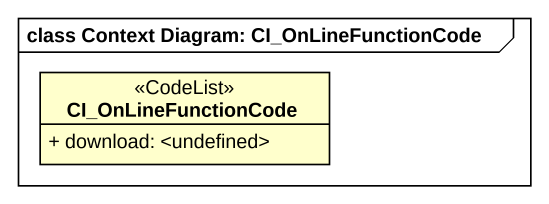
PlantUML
@startuml
mainframe class Context Diagram: CI_OnLineFunctionCode
hide circle
hide empty members
skinparam classAttributeIconSize 0
class CI_OnLineFunctionCode <<CodeList>> {
  + download: <undefined>
}
@enduml
